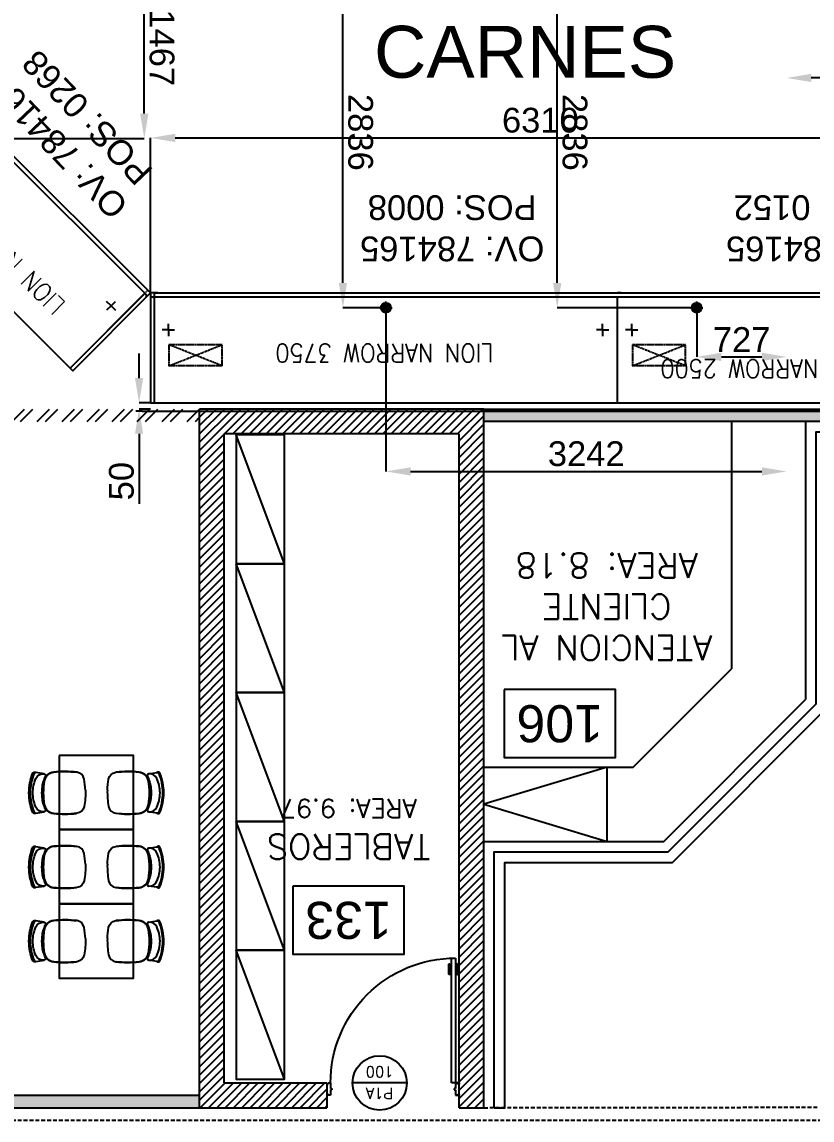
# Model space of a CAD drawing. Header units: millimetres. Extents: x 1478096 to 1808313, y 619971 to 762366.
# Drawn here: x 1787710 to 1794103, y 653235 to 662116 of the extents above; entities that cross this region are included whole.
import ezdxf
from ezdxf.enums import TextEntityAlignment as Align

# ---------------------------------------------------------------- set-up
doc = ezdxf.new("R2010")
doc.units = ezdxf.units.MM
doc.header["$LTSCALE"] = 10
for name, pattern in [('CONTINOUS', [0]), ('HIDDEN2', [4.7625, 3.175, -1.5875]), ('TRATTEGGIATA', [0.75, 0.5, -0.25]), ('TRATTEGGIATA2', [0.375, 0.25, -0.125])]:
    doc.linetypes.add(name, pattern=pattern)
for name, color, linetype in [('BANCHI', 3, 'Continuous'), ('COSTAN-EXH-COTAS', 7, 'Continuous'), ('COSTAN-EXH-Desagues', 1, 'Continuous'), ('COSTAN-EXH-NOMENCLATURAS', 7, 'Continuous'), ('DESAGUE MAQUINA', 3, 'Continuous'), ('DESAGUE PISO', 7, 'TRATTEGGIATA'), ('GABINETE', 1, 'Continuous'), ('GOP', 1, 'Continuous'), ('LATERALES', 3, 'Continuous'), ('QUADRO_ELETTRICO', 8, 'Continuous'), ('TESTI20', 3, 'Continuous'), ('TETTO', 3, 'TRATTEGGIATA'), ('ZZCOSTAN-CAM-NOMENCLATURAS', 7, 'Continuous'), ('ZZZZA-HATCH-BLOQUE', 241, 'Continuous'), ('ZZZZA-HATCH-DURLOCK', 252, 'Continuous'), ('ZZZZDC-ARQ-0 TEXTOS', 7, 'Continuous'), ('ZZZZDC-ARQ-CARPINTERIAS', 7, 'Continuous'), ('ZZZZDC-ARQ-DEFENSA', 164, 'CONTINOUS'), ('ZZZZDC-ARQ-EQUIP.', 43, 'Continuous'), ('ZZZZDC-ARQ-EQUIP. OFICINAS', 33, 'Continuous'), ('ZZZZDC-ARQ-MURO BLOQUE', 181, 'Continuous'), ('ZZZZDC-ARQ-MURO DE BLOQUE', 7, 'Continuous'), ('ZZZZDC-ARQ-PAINEL DURLOCK', 7, 'Continuous'), ('ZZZZLAY-OUT-HELADERAS', 251, 'Continuous'), ('ZZZZTXT CARPINTERIAS', 2, 'Continuous'), ('ZZZZW-section count', 250, 'Continuous')]:
    doc.layers.add(name, color=color, linetype=linetype)
doc.styles.add('costan', font='ARIAL.TTF')
doc.styles.add('HEAD', font='ARIAL.TTF', dxfattribs={"height": 0.6})
doc.styles.add('ROMANS', font='romans')
doc.styles.get("Standard").update_dxf_attribs({"font": 'ARIAL.TTF'})
doc.styles.add('TESTI15', font='romans.shx', dxfattribs={"width": 0.9, "height": 1.5})
doc.dimstyles.new('COSTAN-DESAGUES', dxfattribs={"dimtxt": 200, "dimasz": 200, "dimexe": 0, "dimexo": 0, "dimgap": 40, "dimtad": 1, "dimdec": 0, "dimzin": 0, "dimdsep": 46, "dimtxsty": 'costan', "dimblk1": 'ARCHTICK', "dimblk2": 'ARCHTICK', "dimcen": 0, "dimclrd": 256, "dimclre": 256, "dimclrt": 256, "dimadec": 0, "dimazin": 0, "dimtfac": 1, "dimtdec": 0, "dimtofl": 0, "dimtmove": 0, "dimatfit": 3, "dimfxl": 0, "dimtolj": 1, "dimtzin": 0, "dimarcsym": 0})
doc.dimstyles.new('COSTAN-MM-100', dxfattribs={"dimtxt": 200, "dimasz": 200, "dimexe": 0, "dimexo": 0, "dimgap": 40, "dimtad": 1, "dimdec": 0, "dimzin": 0, "dimdsep": 46, "dimtxsty": 'costan', "dimblk1": 'ARCHTICK', "dimblk2": 'ARCHTICK', "dimcen": 0, "dimclrd": 256, "dimclre": 256, "dimclrt": 256, "dimadec": 0, "dimazin": 0, "dimtfac": 1, "dimtdec": 0, "dimtofl": 0, "dimtmove": 0, "dimatfit": 3, "dimfxl": 0, "dimtolj": 1, "dimtzin": 0, "dimarcsym": 0})

# ---------------------------------------------------------------- blocks, each defined once
blk = doc.blocks.new('ZZRE-PLANTABASE(XREF)$0$LJ-PLANTA BASE(XREF)$0$SE-PM01$0$LR-PM01$0$SILLA')
at = {"layer": 'ZZZZDC-ARQ-EQUIP. OFICINAS'}
for p, q in [((-0.053, 0.418), (-0.053, 0.434)), ((0.069, 0.418), (0.069, 0.434))]:
    blk.add_line(p, q, dxfattribs=at)
for points in [[(0.229, 0.495, 0.482052), (0.224, 0.524, 0.097119), (0.027, 0.562, 0.097119), (-0.171, 0.524, 0.48266), (-0.175, 0.494)], [(-0.162, 0.412), (-0.175, 0.494, -0.349153), (-0.165, 0.512, -0.09418), (0.027, 0.55, -0.094192), (0.218, 0.512, -0.349216), (0.229, 0.494), (0.216, 0.412)], [(0, 0, -0.036492), (-0.109, 0.012, -0.328643), (-0.178, 0.084, -0.05523), (-0.18, 0.316, -0.340817), (-0.09, 0.41, -0.077917), (0.144, 0.41, -0.200555), (0.214, 0.367, -0.200555)], [(0.214, 0.367, 0.200555), (0.144, 0.41, 0.077917), (-0.09, 0.41, 0.340817), (-0.18, 0.316, 0.054462), (-0.178, 0.088)], [(0, 0, 0.054278), (0.163, 0.012, 0.328643), (0.231, 0.084, 0.05523), (0.233, 0.316, 0.340817), (0.144, 0.41, 0.077917), (-0.09, 0.41, 0.200555), (-0.16, 0.367, 0.200555)], [(-0.16, 0.367, -0.200555), (-0.09, 0.41, -0.077917), (0.144, 0.41, -0.340817), (0.233, 0.316, -0.054462), (0.232, 0.088)]]:
    blk.add_lwpolyline(points, format="xyb", dxfattribs=at)
blk.add_lwpolyline([(-0.137, 0.399, -0.10021), (-0.015, 0.434, -0.045601), (0.069, 0.434, -0.10021), (0.191, 0.399, 0.520466), (0.216, 0.412, 0.340461), (0.169, 0.494, 0.089601), (0.027, 0.525, 0.089601), (-0.115, 0.494, 0.340461), (-0.162, 0.412, 0.520466)], format="xyb", close=True, dxfattribs=at)
blk = doc.blocks.new('ZZPUERTAS 01')
at = {"layer": 'ZZZZDC-ARQ-CARPINTERIAS'}
for p, q in [((1639.6351, 694.4161), (1639.6251, 694.4161)), ((1639.6251, 694.3861), (1639.6251, 694.4061)), ((1639.6251, 694.4061), (1639.6351, 694.4061)), ((1639.6351, 694.4061), (1639.6351, 694.4161)), ((1639.7251, 694.4161), (1639.7151, 694.4161)), ((1639.7151, 694.4161), (1639.7151, 694.4061)), ((1639.7151, 694.4061), (1639.7251, 694.4061)), ((1639.7251, 694.4061), (1639.7251, 694.3861)), ((1640.6024, 694.3994), (1640.6024, 694.403)), ((1640.6059, 694.4065), (1640.6839, 694.4065)), ((1640.6874, 694.403), (1640.6874, 694.3994)), ((1639.6701, 694.3861), (1639.6251, 694.3861)), ((1639.6701, 694.3761), (1639.6701, 694.3861)), ((1639.6801, 694.3761), (1639.6701, 694.3761)), ((1639.7251, 694.3861), (1639.6801, 694.3861)), ((1639.6801, 694.3861), (1639.6801, 694.3761)), ((1639.7251, 694.3861), (1639.7251, 694.3542)), ((1640.7344, 694.3861), (1639.7251, 694.3861)), ((1639.7251, 694.3542), (1640.7344, 694.3542)), ((1640.6024, 694.3409), (1640.6024, 694.3373)), ((1640.6839, 694.3959), (1640.6059, 694.3959)), ((1640.6839, 694.3444), (1640.6059, 694.3444)), ((1640.6059, 694.3338), (1640.6839, 694.3338)), ((1640.6625, 694.3861), (1640.6625, 694.3959)), ((1640.6625, 694.3542), (1640.6625, 694.3444)), ((1640.6766, 694.3861), (1640.6766, 694.3959)), ((1640.6766, 694.3542), (1640.6766, 694.3444)), ((1640.6874, 694.3373), (1640.6874, 694.3409)), ((1640.7344, 694.3542), (1640.7344, 694.3861)), ((1639.6701, 693.3761), (1639.6251, 693.3761)), ((1639.6251, 693.3761), (1639.6251, 693.3561)), ((1639.6251, 693.3561), (1639.6351, 693.3561)), ((1639.6351, 693.3461), (1639.6251, 693.3461)), ((1639.6351, 693.3561), (1639.6351, 693.3461)), ((1639.6801, 693.3861), (1639.6701, 693.3861)), ((1639.6701, 693.3861), (1639.6701, 693.3761)), ((1639.6801, 693.3761), (1639.6801, 693.3861)), ((1639.7251, 693.3761), (1639.6801, 693.3761)), ((1639.7151, 693.3461), (1639.7151, 693.3561)), ((1639.7151, 693.3561), (1639.7251, 693.3561)), ((1639.7251, 693.3461), (1639.7151, 693.3461)), ((1639.7251, 693.3561), (1639.7251, 693.3761))]:
    blk.add_line(p, q, dxfattribs=at)
for centre, radius, start, end in [((1640.6059, 694.403), 0.00354, 90, 180), ((1640.6059, 694.3994), 0.00354, 180, 270), ((1640.6839, 694.403), 0.00354, 0, 90), ((1640.6839, 694.3994), 0.00354, 270, 0), ((1639.7251, 694.3861), 1.01, 270, 0), ((1640.6059, 694.3409), 0.00354, 90, 180), ((1640.6059, 694.3373), 0.00354, 180, 270), ((1640.6839, 694.3409), 0.00354, 0, 90), ((1640.6839, 694.3373), 0.00354, 270, 0)]:
    blk.add_arc(centre, radius, start, end, dxfattribs=at)
blk = doc.blocks.new('ZZSIMB-CAR')
blk.add_line((-0.5, 0), (0.5, 0))
blk.add_circle((0, 0), 0.5)
at = {"style": 'ROMANS'}
for tag, p in [('TIPO', (0, 0.192)), ('NUMERO', (0, -0.205))]:
    blk.add_attdef(tag, text='', height=0.2, dxfattribs=at).set_placement(p, align=Align.MIDDLE)
blk = doc.blocks.new('LI_TL1_N_250')
at = {"layer": 'DESAGUE MAQUINA'}
for p, q in [((121.7, -590), (71.7, -590)), ((121.7, -590), (121.7, -540)), ((121.7, -590), (121.7, -640)), ((121.7, -590), (171.7, -590)), ((2385, -590), (2335, -590)), ((2385, -590), (2385, -540)), ((2385, -590), (2385, -640)), ((2385, -590), (2435, -590))]:
    blk.add_line(p, q, dxfattribs=at)
at = {"layer": 'DESAGUE PISO'}
for p, q in [((1910, -770), (1810, -770)), ((1860, -720), (1860, -820))]:
    blk.add_line(p, q, dxfattribs=at)
at = {"layer": 'GABINETE'}
for p, q in [((2500, 0), (0, 0)), ((0, 0), (0, -855)), ((0, -855), (2500, -855)), ((2500, -890), (0, -890))]:
    blk.add_line(p, q, dxfattribs=at)
at = {"layer": 'LATERALES'}
for p, q in [((2500, -890), (0, -890)), ((2470, -890), (2500, -890))]:
    blk.add_line(p, q, dxfattribs=at)
at = {"layer": 'QUADRO_ELETTRICO', "linetype": 'TRATTEGGIATA2'}
for p, q in [((1950, -300), (2380, -300)), ((1950, -300), (2380, -470)), ((2380, -300), (1950, -470)), ((1950, -300), (1950, -470)), ((2380, -470), (2380, -300)), ((1950, -470), (2380, -470))]:
    blk.add_line(p, q, dxfattribs=at)
at = {"layer": 'TESTI20', "style": 'TESTI15', "width": 0.9}
blk.add_text('LION NARROW 2500', height=147.999, dxfattribs=at).set_placement((1271.4, -276.1), align=Align.MIDDLE)
blk = doc.blocks.new('LI_TL1_N_375')
at = {"layer": 'DESAGUE MAQUINA'}
for p, q in [((121.7, -590), (71.7, -590)), ((121.7, -590), (121.7, -540)), ((121.7, -590), (121.7, -640)), ((121.7, -590), (171.7, -590)), ((3635, -590), (3585, -590)), ((3635, -590), (3635, -540)), ((3635, -590), (3635, -640)), ((3635, -590), (3685, -590))]:
    blk.add_line(p, q, dxfattribs=at)
at = {"layer": 'DESAGUE PISO'}
for p, q in [((1925, -770), (1825, -770)), ((1875, -720), (1875, -820))]:
    blk.add_line(p, q, dxfattribs=at)
at = {"layer": 'GABINETE'}
for p, q in [((3750, 0), (0, 0)), ((0, 0), (0, -855)), ((0, -855), (3750, -855)), ((2500, -890), (0, -890))]:
    blk.add_line(p, q, dxfattribs=at)
at = {"layer": 'LATERALES', "color": 3, "linetype": 'ByBlock'}
blk.add_line((3750, -890), (0, -890), dxfattribs=at)
at = {"layer": 'LATERALES'}
blk.add_line((3720, -890), (3750, -890), dxfattribs=at)
at = {"layer": 'QUADRO_ELETTRICO', "linetype": 'TRATTEGGIATA2'}
for p, q in [((3200, -300), (3630, -300)), ((3200, -300), (3630, -470)), ((3630, -300), (3200, -470)), ((3200, -300), (3200, -470)), ((3630, -470), (3630, -300)), ((3200, -470), (3630, -470))]:
    blk.add_line(p, q, dxfattribs=at)
at = {"layer": 'TESTI20', "style": 'TESTI15', "width": 0.9}
blk.add_text('LION NARROW 3750', height=147.999, dxfattribs=at).set_placement((1886.9, -403.1), align=Align.MIDDLE)
blk = doc.blocks.new('*D431')
at = {"layer": 'COSTAN-EXH-COTAS', "lineweight": -2, "transparency": 16777216}
for p, q in [((1788657.4, 659235.5), (1788657.4, 659435.5)), ((1788749.5, 659035.5), (1788657.4, 659035.5)), ((1788749.5, 658985.5), (1788657.4, 658985.5)), ((1788657.4, 658785.5), (1788657.4, 658219.6))]:
    blk.add_line(p, q, dxfattribs=at)
at = {"layer": 'COSTAN-EXH-COTAS', "transparency": 16777216}
for points in [[(1788624, 659235.5), (1788690.7, 659235.5), (1788657.4, 659035.5)], [(1788624, 658785.5), (1788690.7, 658785.5), (1788657.4, 658985.5)]]:
    blk.add_solid(points, dxfattribs=at)
at = {"layer": 'Defpoints', "color": 0, "transparency": 16777216}
for p in [(1788657.4, 658985.5), (1788749.5, 659035.5), (1788749.5, 658985.5)]:
    blk.add_point(p, dxfattribs=at)
at = {"layer": 'COSTAN-EXH-COTAS', "transparency": 16777216, "insert": (1788515.2, 658402.5), "char_height": 200, "attachment_point": 5, "rotation": 90, "style": 'costan'}
blk.add_mtext('\\A1;50', dxfattribs=at)
blk = doc.blocks.new('_ARCHTICK')
at = {"color": 0, "linetype": 'ByBlock', "const_width": 0.15}
blk.add_lwpolyline([(-0.5, -0.5), (0.5, 0.5)], dxfattribs=at)
blk = doc.blocks.new('*D452')
at = {"layer": 'COSTAN-EXH-COTAS', "lineweight": -2, "transparency": 16777216}
for p, q in [((1788749.5, 659925.5), (1788749.5, 661178.5)), ((1788949.5, 661178.5), (1794859.5, 661178.5)), ((1795059.5, 659925.5), (1795059.5, 661178.5))]:
    blk.add_line(p, q, dxfattribs=at)
at = {"layer": 'COSTAN-EXH-COTAS', "transparency": 16777216}
for points in [[(1788949.5, 661211.8), (1788949.5, 661145.1), (1788749.5, 661178.5)], [(1794859.5, 661211.8), (1794859.5, 661145.1), (1795059.5, 661178.5)]]:
    blk.add_solid(points, dxfattribs=at)
at = {"layer": 'Defpoints', "color": 0, "transparency": 16777216}
for p in [(1795059.5, 661178.5), (1788749.5, 659925.5), (1795059.5, 659925.5)]:
    blk.add_point(p, dxfattribs=at)
at = {"layer": 'COSTAN-EXH-COTAS', "transparency": 16777216, "insert": (1791904.5, 661320.7), "char_height": 200, "attachment_point": 5, "style": 'costan'}
blk.add_mtext('\\A1;6310', dxfattribs=at)
blk = doc.blocks.new('COSTAN-REFERENCIA DE DESAGÜES')
at = {"layer": 'COSTAN-EXH-Desagues'}
blk.add_hatch(color=256, dxfattribs=at).paths.add_polyline_path([(40, 0, 1), (-40, 0, 1)])
blk.add_circle((0, 0), 40, dxfattribs=at)
blk = doc.blocks.new('*D299')
at = {"layer": 'COSTAN-EXH-Desagues', "lineweight": -2, "transparency": 16777216}
for p, q in [((1793169.5, 659805.5), (1793169.5, 659407.6)), ((1793369.5, 659407.6), (1793696.9, 659407.6))]:
    blk.add_line(p, q, dxfattribs=at)
at = {"layer": 'COSTAN-EXH-Desagues', "transparency": 16777216}
for points in [[(1793369.5, 659440.9), (1793369.5, 659374.3), (1793169.5, 659407.6)], [(1793696.9, 659440.9), (1793696.9, 659374.3), (1793896.9, 659407.6)]]:
    blk.add_solid(points, dxfattribs=at)
at = {"layer": 'Defpoints', "color": 0, "transparency": 16777216}
for p in [(1793169.5, 659805.5), (1793896.9, 659407.6), (1793896.9, 659407.6)]:
    blk.add_point(p, dxfattribs=at)
at = {"layer": 'COSTAN-EXH-Desagues', "transparency": 16777216, "insert": (1793533.2, 659548), "char_height": 200, "attachment_point": 5, "style": 'costan'}
blk.add_mtext('\\A1;727', dxfattribs=at)
blk = doc.blocks.new('*D300')
at = {"layer": 'COSTAN-EXH-Desagues', "lineweight": -2, "transparency": 16777216}
for p, q in [((1792041, 662641.5), (1792041, 662641.5)), ((1792041, 660005.4), (1792041, 662441.5)), ((1793169.5, 659805.5), (1792041, 659805.4))]:
    blk.add_line(p, q, dxfattribs=at)
at = {"layer": 'COSTAN-EXH-Desagues', "transparency": 16777216}
for points in [[(1792074.3, 662441.5), (1792007.7, 662441.5), (1792041, 662641.5)], [(1792074.3, 660005.4), (1792007.7, 660005.4), (1792041, 659805.4)]]:
    blk.add_solid(points, dxfattribs=at)
at = {"layer": 'Defpoints', "color": 0, "transparency": 16777216}
for p in [(1792041, 662641.5), (1792041, 662641.5), (1793169.5, 659805.5)]:
    blk.add_point(p, dxfattribs=at)
at = {"layer": 'COSTAN-EXH-Desagues', "transparency": 16777216, "insert": (1792183.2, 661223.5), "char_height": 200, "attachment_point": 5, "rotation": 270.00021, "style": 'costan'}
blk.add_mtext('\\A1;2836', dxfattribs=at)
blk = doc.blocks.new('*D301')
at = {"layer": 'COSTAN-EXH-Desagues', "lineweight": -2, "transparency": 16777216}
for p, q in [((1790306.8, 662641.5), (1790306.8, 662641.5)), ((1790306.8, 660005.4), (1790306.8, 662441.5)), ((1790654.5, 659805.5), (1790306.8, 659805.4))]:
    blk.add_line(p, q, dxfattribs=at)
at = {"layer": 'COSTAN-EXH-Desagues', "transparency": 16777216}
for points in [[(1790340.1, 662441.5), (1790273.4, 662441.5), (1790306.8, 662641.5)], [(1790340.1, 660005.4), (1790273.4, 660005.4), (1790306.8, 659805.4)]]:
    blk.add_solid(points, dxfattribs=at)
at = {"layer": 'Defpoints', "color": 0, "transparency": 16777216}
for p in [(1790306.8, 662641.5), (1790306.8, 662641.5), (1790654.5, 659805.5)]:
    blk.add_point(p, dxfattribs=at)
at = {"layer": 'COSTAN-EXH-Desagues', "transparency": 16777216, "insert": (1790449, 661223.5), "char_height": 200, "attachment_point": 5, "rotation": 270.00021, "style": 'costan'}
blk.add_mtext('\\A1;2836', dxfattribs=at)
blk = doc.blocks.new('*D302')
at = {"layer": 'COSTAN-EXH-Desagues', "lineweight": -2, "transparency": 16777216}
for p, q in [((1790654.5, 659805.5), (1790654.5, 658481.3)), ((1790854.5, 658481.3), (1793696.9, 658481.3))]:
    blk.add_line(p, q, dxfattribs=at)
at = {"layer": 'COSTAN-EXH-Desagues', "transparency": 16777216}
for points in [[(1790854.5, 658514.7), (1790854.5, 658448), (1790654.5, 658481.3)], [(1793696.9, 658514.7), (1793696.9, 658448), (1793896.9, 658481.3)]]:
    blk.add_solid(points, dxfattribs=at)
at = {"layer": 'Defpoints', "color": 0, "transparency": 16777216}
for p in [(1790654.5, 659805.5), (1793896.9, 658481.3), (1793896.9, 658481.3)]:
    blk.add_point(p, dxfattribs=at)
at = {"layer": 'COSTAN-EXH-Desagues', "transparency": 16777216, "insert": (1792275.7, 658623.5), "char_height": 200, "attachment_point": 5, "style": 'costan'}
blk.add_mtext('\\A1;3242', dxfattribs=at)
blk = doc.blocks.new('*D304')
at = {"layer": 'COSTAN-EXH-Desagues', "lineweight": -2, "transparency": 16777216}
for p, q in [((1788699.7, 662641.5), (1788699.7, 662641.5)), ((1788699.7, 661374.9), (1788699.7, 662441.5)), ((1787326.4, 661174.9), (1788699.7, 661174.9))]:
    blk.add_line(p, q, dxfattribs=at)
at = {"layer": 'COSTAN-EXH-Desagues', "transparency": 16777216}
for points in [[(1788733, 662441.5), (1788666.3, 662441.5), (1788699.7, 662641.5)], [(1788733, 661374.9), (1788666.3, 661374.9), (1788699.7, 661174.9)]]:
    blk.add_solid(points, dxfattribs=at)
at = {"layer": 'Defpoints', "color": 0, "transparency": 16777216}
for p in [(1788699.7, 662641.5), (1788699.7, 662641.5), (1787326.4, 661174.9)]:
    blk.add_point(p, dxfattribs=at)
at = {"layer": 'COSTAN-EXH-Desagues', "transparency": 16777216, "insert": (1788841.8, 661908.2), "char_height": 200, "attachment_point": 5, "rotation": 270.00021, "style": 'costan'}
blk.add_mtext('\\A1;1467', dxfattribs=at)
blk = doc.blocks.new('*D410')
at = {"layer": 'COSTAN-EXH-COTAS', "lineweight": -2, "transparency": 16777216}
for p, q in [((1794859.5, 661663.5), (1794096.9, 661663.5)), ((1795059.5, 661178.5), (1795059.5, 661663.5))]:
    blk.add_line(p, q, dxfattribs=at)
at = {"layer": 'COSTAN-EXH-COTAS', "transparency": 16777216}
for points in [[(1794096.9, 661696.8), (1794096.9, 661630.2), (1793896.9, 661663.5)], [(1794859.5, 661696.8), (1794859.5, 661630.2), (1795059.5, 661663.5)]]:
    blk.add_solid(points, dxfattribs=at)
at = {"layer": 'Defpoints', "color": 0, "transparency": 16777216}
for p in [(1793896.9, 661663.5), (1793896.9, 661663.5), (1795059.5, 661178.5)]:
    blk.add_point(p, dxfattribs=at)
at = {"layer": 'COSTAN-EXH-COTAS', "transparency": 16777216, "insert": (1794478.2, 661805.7), "char_height": 200, "attachment_point": 5, "style": 'costan'}
blk.add_mtext('\\A1;1163', dxfattribs=at)

msp = doc.modelspace()

# ---------------------------------------------------------------- hatches: boundary and pattern name
at = {"layer": 'ZZZZA-HATCH-BLOQUE'}
h = msp.add_hatch(dxfattribs=at)
h.set_pattern_fill('ANSI31', color=256, scale=15, angle=180)
h.set_pattern_definition([(225, (3417871.985, 1373140.393), (33.6759605, -33.6759605), [])])
h.paths.add_polyline_path([(1789146.853, 653335.45), (1790176.852, 653335.45), (1790176.852, 653535.45), (1789346.852, 653535.45), (1789346.844, 658785.45), (1791246.844, 658785.45), (1791246.852, 653335.45), (1791446.853, 653335.45), (1791446.844, 658985.45), (1789146.844, 658985.45)])
at = {"layer": 'ZZZZA-HATCH-DURLOCK'}
h = msp.add_hatch(dxfattribs=at)
h.set_pattern_fill('ANSI32', color=256, scale=15, angle=180)
h.set_pattern_definition([(225, (3417871.99, 1373140.4), (101.027881, -101.027881), []), (225, (3417804.63, 1373140.4), (101.027881, -101.027881), [])])
h.paths.add_polyline_path([(1785661.856, 658885.45), (1789146.844, 658885.45), (1789146.844, 658985.45), (1785661.856, 658985.45)])
h = msp.add_hatch(color=256, dxfattribs=at)
h.dxf.hatch_style = 1
h.paths.add_polyline_path([(1796346.844, 655489.216), (1796446.844, 655489.216), (1796446.844, 658985.45), (1794446.844, 658985.45), (1791446.844, 658985.45), (1791446.844, 658885.444), (1796346.839, 658885.45)])
h = msp.add_hatch(color=256, dxfattribs=at)
h.dxf.hatch_style = 1
h.paths.add_polyline_path([(1780267.795, 653335.45), (1789146.853, 653335.45), (1789146.852, 653435.45), (1780267.795, 653435.45)])

# ---------------------------------------------------------------- linework, layer by layer
for p, q in [((1791446.844, 658985.45), (1794446.844, 658985.45)), ((1796446.844, 658885.45), (1791446.844, 658885.444))]:
    msp.add_line(p, q)
at = {"layer": 'BANCHI'}
for p, q in [((1788703.542, 659921.846), (1788714.164, 659911.256)), ((1788779.498, 659890.45), (1788764.498, 659890.45))]:
    msp.add_line(p, q, dxfattribs=at)
for points in [[(1788728.254, 659946.632), (1788749.498, 659925.45, 1.33033444), (1788749.498, 659925.45), (1788121.11, 659295.19), (1788099.865, 659316.372)], [(1788779.498, 659925.45), (1788749.498, 659925.45, -1.33033444), (1788749.498, 659925.45), (1788749.498, 659035.45), (1788779.498, 659035.45)]]:
    msp.add_lwpolyline(points, format="xyb", dxfattribs=at)
for centre, start, end in [((1788703.573, 659900.633), 315.0851907, 45.0851907), ((1788764.498, 659875.45), 90, 180)]:
    msp.add_arc(centre, 15, start, end, dxfattribs=at)
at = {"layer": 'GOP'}
for p, q in [((1788703.542, 659921.846), (1788099.865, 659316.372)), ((1788700.012, 659918.306), (1788099.865, 659316.372)), ((1788779.498, 659890.45), (1788779.498, 659035.45)), ((1788779.498, 659885.45), (1788779.498, 659035.45))]:
    msp.add_line(p, q, dxfattribs=at)
at = {"layer": 'TETTO'}
for p, q in [((1788728.254, 659946.632), (1788700.012, 659918.306)), ((1788779.498, 659925.45), (1788779.498, 659885.45))]:
    msp.add_line(p, q, dxfattribs=at)
at = {"layer": 'ZZZZDC-ARQ-0 TEXTOS'}
for points in [[(1791611.345, 656718.037), (1791611.345, 656168.037), (1792511.345, 656168.037), (1792511.345, 656718.037)], [(1789902.107, 655127.477), (1789902.107, 654577.477), (1790802.107, 654577.477), (1790802.107, 655127.477)]]:
    msp.add_lwpolyline(points, close=True, dxfattribs=at)
at = {"layer": 'ZZZZDC-ARQ-DEFENSA'}
msp.add_line((1791531.853, 653335.45), (1791616.853, 653335.45), dxfattribs=at)
for points in [[(1791531.853, 653335.45), (1791531.853, 655404.216), (1792938.074, 655404.216), (1794135.572, 656601.715), (1794135.572, 658800.447), (1796261.839, 658800.45), (1796261.839, 655489.216)], [(1791616.853, 653335.45), (1791616.853, 655319.216), (1792973.282, 655319.216), (1794220.572, 656566.507), (1794220.572, 658715.447), (1796176.839, 658715.45), (1796176.839, 655489.216)]]:
    msp.add_lwpolyline(points, dxfattribs=at)
at = {"layer": 'ZZZZDC-ARQ-EQUIP.'}
for p, q in [((1789835.386, 657734.379), (1789443.386, 658776.379)), ((1789835.386, 656692.379), (1789443.386, 657734.379)), ((1789835.386, 655650.379), (1789443.386, 656692.379)), ((1789835.386, 654608.379), (1789443.386, 655650.379)), ((1789835.386, 653566.379), (1789443.386, 654608.379))]:
    msp.add_line(p, q, dxfattribs=at)
for points in [[(1789835.386, 658776.379), (1789443.386, 658776.379), (1789443.386, 657734.379), (1789835.386, 657734.379)], [(1789835.386, 657734.379), (1789443.386, 657734.379), (1789443.386, 656692.379), (1789835.386, 656692.379)], [(1789835.386, 656692.379), (1789443.386, 656692.379), (1789443.386, 655650.379), (1789835.386, 655650.379)], [(1789835.386, 655650.379), (1789443.386, 655650.379), (1789443.386, 654608.379), (1789835.386, 654608.379)], [(1789835.386, 654608.379), (1789443.386, 654608.379), (1789443.386, 653566.379), (1789835.386, 653566.379)]]:
    msp.add_lwpolyline(points, close=True, dxfattribs=at)
at = {"layer": 'ZZZZDC-ARQ-EQUIP. OFICINAS'}
for p, q in [((1793450.572, 658885.448), (1793450.572, 656885.451)), ((1794050.572, 658885.448), (1794050.572, 656636.923)), ((1792654.337, 656089.216), (1793450.572, 656885.451)), ((1792902.865, 655489.216), (1794050.572, 656636.923)), ((1792445.593, 656089.216), (1791446.685, 655789.223)), ((1791446.848, 656089.216), (1792654.337, 656089.216)), ((1792445.593, 655489.216), (1792445.597, 656089.217)), ((1791446.685, 655789.223), (1792445.593, 655489.216)), ((1791446.848, 655489.216), (1792902.865, 655489.216))]:
    msp.add_line(p, q, dxfattribs=at)
for points in [[(1788011.839, 656184.155), (1788011.839, 655584.155), (1788611.839, 655584.155), (1788611.839, 656184.155)], [(1788011.839, 655584.155), (1788011.839, 654984.155), (1788611.839, 654984.155), (1788611.839, 655584.155)], [(1788011.839, 654984.155), (1788011.839, 654384.155), (1788611.839, 654384.155), (1788611.839, 654984.155)]]:
    msp.add_lwpolyline(points, close=True, dxfattribs=at)
at = {"layer": 'ZZZZDC-ARQ-MURO BLOQUE'}
for p, q in [((1789146.853, 653335.45), (1789146.844, 658985.45)), ((1791446.844, 658985.45), (1789146.844, 658985.45)), ((1791446.853, 653335.454), (1791446.844, 658985.45)), ((1789346.852, 653535.45), (1789346.844, 658785.45)), ((1791246.844, 658785.45), (1789346.844, 658785.45)), ((1791246.852, 653335.45), (1791246.844, 658785.45)), ((1789346.852, 653535.45), (1790176.852, 653535.45)), ((1790176.852, 653535.45), (1790176.852, 653335.45)), ((1789146.853, 653335.45), (1790176.852, 653335.45)), ((1791246.852, 653335.45), (1791446.853, 653335.45))]:
    msp.add_line(p, q, dxfattribs=at)
at = {"layer": 'ZZZZDC-ARQ-MURO DE BLOQUE'}
msp.add_line((1791446.844, 658985.45), (1789146.844, 658985.45), dxfattribs=at)
at = {"layer": 'ZZZZDC-ARQ-PAINEL DURLOCK'}
for p, q in [((1791446.844, 658985.45), (1794446.844, 658985.45)), ((1796346.839, 658885.45), (1791446.844, 658885.444)), ((1780267.795, 653435.45), (1789146.852, 653435.45)), ((1780267.795, 653335.45), (1789146.853, 653335.45))]:
    msp.add_line(p, q, dxfattribs=at)
at = {"layer": 'ZZZZDC-ARQ-PAINEL DURLOCK', "linetype": 'HIDDEN2'}
for p, q in [((1791446.853, 653335.45), (1794155.235, 653339.029)), ((1786103.803, 653235.45), (1794193.078, 653235.45))]:
    msp.add_line(p, q, dxfattribs=at)
at = {"layer": 'ZZZZLAY-OUT-HELADERAS'}
for p, q in [((1788682.155, 658968.953, -112421.869), (1788631.155, 658968.953, -112421.869)), ((1788682.155, 658968.953, -112421.869), (1788631.155, 658968.953, -112421.869)), ((1788682.155, 658968.953, -112421.869), (1788631.155, 658968.953, -112421.869)), ((1788682.155, 658968.953, -112421.869), (1788631.155, 658968.953, -112421.869)), ((1788682.155, 658968.953, -112421.869), (1788631.155, 658968.953, -112421.869)), ((1788682.155, 658968.953, -112421.869), (1788631.155, 658968.953, -112421.869)), ((1788682.155, 658968.953, -112421.869), (1791874.151, 658968.953, -112421.869)), ((1788682.155, 658968.953, -112421.869), (1791874.151, 658968.953, -112421.869)), ((1788682.155, 658968.953, -112421.869), (1791874.151, 658968.953, -112421.869)), ((1788682.155, 658968.953, -112421.869), (1791874.151, 658968.953, -112421.869)), ((1788682.155, 658968.953, -112421.869), (1791874.151, 658968.953, -112421.869)), ((1788682.155, 658968.953, -112421.869), (1791874.151, 658968.953, -112421.869)), ((1791323.13, 658968.953, -112421.869), (1794932.155, 658968.953, -112421.869)), ((1791323.13, 658968.953, -112421.869), (1794932.155, 658968.953, -112421.869))]:
    msp.add_line(p, q, dxfattribs=at)

# ---------------------------------------------------------------- block references
at = {"layer": 'COSTAN-EXH-Desagues'}
for p in [(1790654.498, 659805.45), (1793169.498, 659805.45)]:
    msp.add_blockref('COSTAN-REFERENCIA DE DESAGÜES', p, dxfattribs=at)
at = {"layer": 'ZZCOSTAN-CAM-NOMENCLATURAS'}
for name, p, rotation in [('LI_TL1_N_250', (1788099.865, 659316.372), 135.0851907409561), ('LI_TL1_N_375', (1792529.498, 659035.45), 180), ('LI_TL1_N_250', (1795029.498, 659035.45), 180)]:
    msp.add_blockref(name, p, dxfattribs=dict(at, rotation=rotation))
at = {"layer": 'ZZZZDC-ARQ-CARPINTERIAS', "xscale": -1000, "yscale": 1000, "zscale": 1000, "rotation": 270}
msp.add_blockref('ZZPUERTAS 01', (1096830.775, -986189.665), dxfattribs=at)
at = {"layer": 'ZZZZDC-ARQ-EQUIP. OFICINAS', "yscale": 811.6857886734579}
for p, xscale, zscale, rotation in [((1788222.809, 655903.557), -811.6857886734579, 811.6857886735244, 90), ((1788400.869, 655903.557), 811.6857886734579, 811.6857886734579, 270), ((1788222.809, 655303.557), -811.6857886734579, 811.6857886735244, 90), ((1788400.869, 655303.557), 811.6857886734579, 811.6857886734579, 270), ((1788222.809, 654703.557), -811.6857886734579, 811.6857886735244, 90), ((1788400.869, 654703.557), 811.6857886734579, 811.6857886734579, 270)]:
    msp.add_blockref('ZZRE-PLANTABASE(XREF)$0$LJ-PLANTA BASE(XREF)$0$SE-PM01$0$LR-PM01$0$SILLA', p, dxfattribs=dict(at, xscale=xscale, zscale=zscale, rotation=rotation))
at = {"layer": 'ZZZZTXT CARPINTERIAS', "xscale": 440.0000000000546, "yscale": 440.0000000000546, "zscale": 440.0000000000546, "rotation": 180}
msp.add_blockref('ZZSIMB-CAR', (1790603.925, 653535.45), dxfattribs=at).add_auto_attribs({'NUMERO': '100', 'TIPO': 'P1A'})

# ---------------------------------------------------------------- texts
at = {"layer": 'COSTAN-EXH-NOMENCLATURAS', "char_height": 200, "attachment_point": 5, "style": 'costan'}
for s, insert, rotation in [('OV: 784165\\PPOS: 0268', (1788117.173, 661228.458), 133.5795323), ('OV: 784165\\PPOS: 0008', (1791190.991, 660449.315), 180), ('OV: 784165\\PPOS: 0152', (1794152.412, 660449.315), 180)]:
    msp.add_mtext(s, dxfattribs=dict(at, insert=insert, rotation=rotation))
at = {"layer": 'ZZZZDC-ARQ-0 TEXTOS', "attachment_point": 5, "rotation": 180}
for s, insert, char_height, width in [('{\\Fromans|c0;ATENCION AL\\PCLIENTE\\PAREA: 8.18 }', (1792441.58, 657387.671), 200, 3964.44731), ('106', (1792061.345, 656443.037), 300, 801.45132), ('{\\Fromans|c0;TABLEROS\\P\\H0.75x;AREA: 9.97}', (1790352.107, 655588.242), 200, 3964.44731), ('133', (1790352.107, 654852.477), 300, 801.45132)]:
    msp.add_mtext(s, dxfattribs=dict(at, insert=insert, char_height=char_height, width=width))
at = {"layer": 'ZZZZW-section count', "style": 'HEAD'}
msp.add_text('CARNES', height=420, dxfattribs=at).set_placement((1790558.527, 661665.02, -337265.608))

# ---------------------------------------------------------------- dimensions: what is measured, and where the dimension line sits
at = {"layer": 'COSTAN-EXH-COTAS'}
for base, p1, p2, picture, middle in [((1793896.883, 661663.489), (1795059.498, 661178.474), (1793896.883, 661663.489), '*D410', (1794478.191, 661805.671)), ((1795059.498, 661178.474), (1788749.498, 659925.45), (1795059.498, 659925.45), '*D452', (1791904.498, 661320.657))]:
    dim = msp.add_linear_dim(base=base, p1=p1, p2=p2, dimstyle='COSTAN-MM-100', dxfattribs=at)
    dim.commit()
    dim.dimension.update_dxf_attribs({"geometry": picture, "text_midpoint": middle})
dim = msp.add_linear_dim(base=(1788657.355, 658985.45), p1=(1788749.498, 659035.45), p2=(1788749.498, 658985.45), angle=90, dimstyle='COSTAN-MM-100', dxfattribs=at)
dim.commit()
dim.dimension.update_dxf_attribs({"geometry": '*D431', "text_midpoint": (1788515.241, 658402.544)})
at = {"layer": 'COSTAN-EXH-Desagues'}
for base, p1, p2, picture, middle in [((1788699.653, 662641.452), (1787326.354, 661174.915), (1788699.653, 662641.452), '*D304', (1788841.77, 661908.186)), ((1790306.772, 662641.452), (1790654.498, 659805.45), (1790306.772, 662641.452), '*D301', (1790448.96, 661223.451)), ((1792041.002, 662641.458), (1793169.498, 659805.45), (1792041.002, 662641.458), '*D300', (1792183.19, 661223.453))]:
    dim = msp.add_linear_dim(base=base, p1=p1, p2=p2, angle=90.0002105, dimstyle='COSTAN-DESAGUES', dxfattribs=at)
    dim.commit()
    dim.dimension.update_dxf_attribs({"geometry": picture, "text_midpoint": middle})
for base, p1, p2, picture, middle in [((1793896.883, 658481.328), (1790654.498, 659805.45), (1793896.883, 658481.328), '*D302', (1792275.691, 658623.511)), ((1793896.883, 659407.612), (1793169.498, 659805.45), (1793896.883, 659407.612), '*D299', (1793533.191, 659548.022))]:
    dim = msp.add_linear_dim(base=base, p1=p1, p2=p2, dimstyle='COSTAN-DESAGUES', dxfattribs=at)
    dim.commit()
    dim.dimension.update_dxf_attribs({"geometry": picture, "text_midpoint": middle})

doc.saveas('drawing.dxf')
